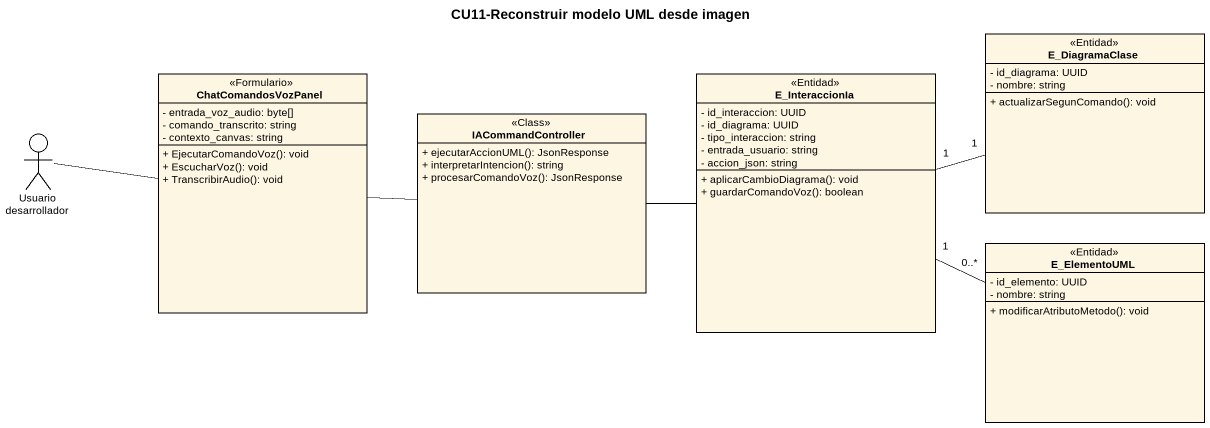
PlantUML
@startuml
title CU11-Reconstruir modelo UML desde imagen
allowmixing
hide circle
hide empty members
skinparam classAttributeIconSize 0
class E_DiagramaClase <<Entidad>> {
  - id_diagrama: UUID
  - nombre: string
  + actualizarSegunComando(): void
}
class ChatComandosVozPanel <<Formulario>> {
  - entrada_voz_audio: byte[]
  - comando_transcrito: string
  - contexto_canvas: string
  + EjecutarComandoVoz(): void
  + EscucharVoz(): void
  + TranscribirAudio(): void
}
class E_InteraccionIa <<Entidad>> {
  - id_interaccion: UUID
  - id_diagrama: UUID
  - tipo_interaccion: string
  - entrada_usuario: string
  - accion_json: string
  + aplicarCambioDiagrama(): void
  + guardarComandoVoz(): boolean
}
actor "Usuario desarrollador" as Usuario_desarrollador
class IACommandController <<Class>> {
  + ejecutarAccionUML(): JsonResponse
  + interpretarIntencion(): string
  + procesarComandoVoz(): JsonResponse
}
class E_ElementoUML <<Entidad>> {
  - id_elemento: UUID
  - nombre: string
  + modificarAtributoMetodo(): void
}
ChatComandosVozPanel -right- IACommandController
E_InteraccionIa "1" -right- "1" E_DiagramaClase
E_InteraccionIa "1" -right- "0..*" E_ElementoUML
Usuario_desarrollador -right- ChatComandosVozPanel
IACommandController -right- E_InteraccionIa
@enduml
